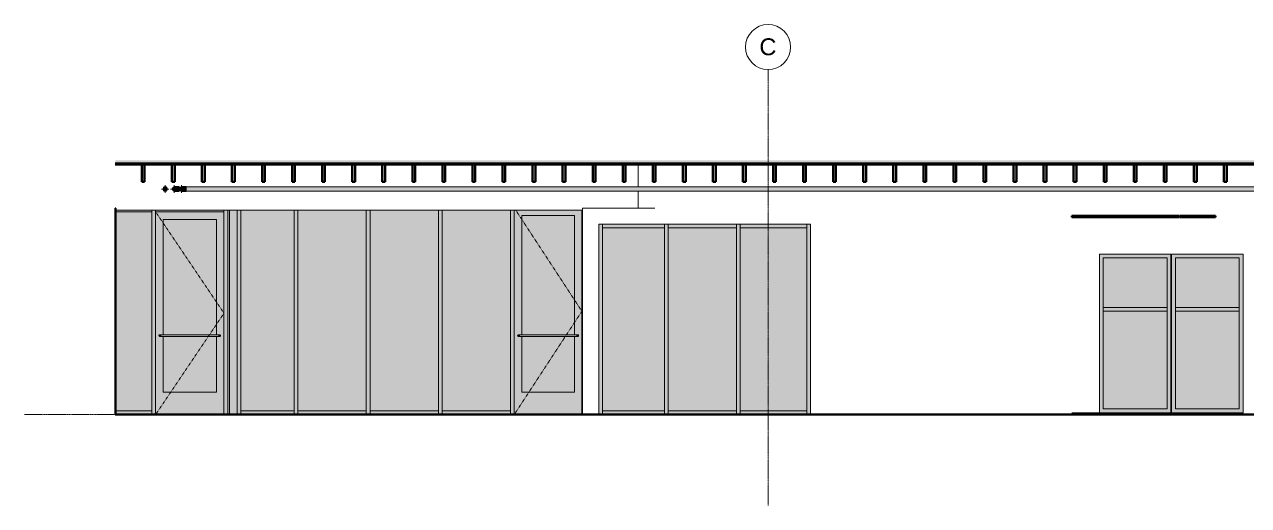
# Model space of a CAD drawing. Header units: inches. Extents: x -3510 to 1893, y -48 to 208.
# Drawn here: x 601 to 1252, y -48 to 208 of the extents above; entities that cross this region are included whole.
import ezdxf

# ---------------------------------------------------------------- set-up
doc = ezdxf.new("R2010")
doc.units = ezdxf.units.IN
doc.header["$MEASUREMENT"] = 0
for name, pattern in [('Aligning Line 1_8_', [0.25, 0.125, -0.125]), ('Dash 1_16_', [0.125, 0.0625, -0.0625]), ('Grid Line 1_2_', [0.875, 0.5, -0.125, 0.125, -0.125])]:
    doc.linetypes.add(name, pattern=pattern)
for name, color, linetype, lineweight in [('0-2', 254, 'Continuous', 5), ('0-3', 165, 'Continuous', 5), ('0-4', 10, 'Continuous', 5), ('0-5', 7, 'Continuous', 18), ('A-CLNG', 13, 'Continuous', 18), ('A-CLNG-2', 13, 'Continuous', 60), ('A-DOOR', 31, 'Continuous', 18), ('A-DOOR-2', 31, 'Continuous', 9), ('A-DOOR-3', 31, 'Dash 1_16_', 9), ('A-DOOR-FRAM', 31, 'Continuous', 9), ('A-DOOR-FRAM-2', 31, 'Continuous', 18), ('A-DOOR-GLAZ-1', 31, 'Continuous', 18), ('A-FLOR', 192, 'Continuous', 18), ('A-FLOR-3', 8, 'Continuous', 5), ('A-FLOR-4', 7, 'Continuous', 18), ('A-FLOR-5', 90, 'Continuous', 60), ('A-FLOR-7', 192, 'Continuous', 60), ('A-FLOR-8', 21, 'Continuous', 18), ('A-FLOR-LEVL', 51, 'Continuous', 9), ('A-FLOR-LEVL-1', 51, 'Grid Line 1_2_', 9), ('A-FLOR-LEVL-2', 9, 'Continuous', 9), ('A-FLOR-LEVL-3', 147, 'Continuous', 9), ('A-FLOR-MCUT-1', 7, 'Continuous', 18), ('A-FLOR-PATT-2', 253, 'Continuous', 9), ('A-GLAZ-1', 50, 'Continuous', 18), ('A-GLAZ-2', 247, 'Continuous', 18), ('A-GLAZ-3', 7, 'Continuous', 18), ('A-GLAZ-CURT', 52, 'Continuous', 9), ('A-GLAZ-CURT-1', 130, 'Continuous', 9), ('A-GLAZ-CWMG', 51, 'Continuous', 9), ('A-GLAZ-CWMG-1', 27, 'Continuous', 9), ('A-GLAZ-CWMG-2', 250, 'Continuous', 9), ('A-WALL-3', 7, 'Continuous', 18), ('A-WALL-5', 113, 'Continuous', 60), ('G-ANNO-SYMB', 111, 'Aligning Line 1_8_', 9), ('G-ANNO-SYMB-1', 147, 'Aligning Line 1_8_', 9), ('I-WALL', 2, 'Continuous', 18), ('I-WALL-1', 2, 'Continuous', 5), ('P-PIPE', 3, 'Continuous', 9), ('P-PIPE-1', 3, 'Continuous', 5), ('P-PIPE-CNTR', 3, 'Continuous', 9), ('S-BEAM', 12, 'Continuous', 9), ('S-BEAM-1', 12, 'Continuous', 60), ('S-GRID-1', 1, 'Grid Line 1_2_', 9), ('S-GRID-IDEN', 1, 'Continuous', 9), ('S-GRID-IDEN-1', 147, 'Continuous', 9)]:
    doc.layers.add(name, color=color, linetype=linetype, lineweight=lineweight)
doc.styles.add('Arial', font='arial.ttf', dxfattribs={"height": 9})
doc.styles.add('Century Gothic', font='ufonts.com_century-gothic.ttf', dxfattribs={"height": 4.5})

# ---------------------------------------------------------------- blocks, each defined once
blk = doc.blocks.new('Level - Level Head - Circle-V21-Elevation 8 - c')
at = {"layer": 'A-FLOR-LEVL'}
h = blk.add_hatch(color=256, dxfattribs=at)
edge = h.paths.add_edge_path(flags=0)
edge.add_line((-10297.21, 0), (-10303.21, 0))
edge.add_arc((-10297.21, 0), 6, 90, 180, ccw=False)
edge.add_line((-10297.21, 6), (-10297.21, 0))
h = blk.add_hatch(color=256, dxfattribs=at)
edge = h.paths.add_edge_path(flags=0)
edge.add_line((-10297.21, -6), (-10297.21, 0))
edge.add_line((-10297.21, 0), (-10291.21, 0))
edge.add_arc((-10297.21, 0), 6, 270, 360, ccw=False)
at = {"layer": 'A-FLOR-LEVL-2'}
blk.add_circle((-10297.21, 0), 6, dxfattribs=at)
blk = doc.blocks.new('CTR - 2nd Phase_rvt-4-Elevation 8 - c')
at = {"layer": 'A-FLOR-LEVL-1'}
blk.add_line((-11582.99, 0), (-10303.21, 0), dxfattribs=at)
at = {"layer": '0-2'}
blk.add_blockref('Level - Level Head - Circle-V21-Elevation 8 - c', (0, 0), dxfattribs=at)
at = {"layer": 'A-FLOR-LEVL', "insert": (-10362.52, 5.28), "char_height": 4.5, "width": 64.9935, "attachment_point": 1, "style": 'Century Gothic'}
blk.add_mtext('0\' - 0" - 1ST FLOOR', dxfattribs=at)
blk = doc.blocks.new('Level - Level Head - Circle-V22-Elevation 8 - c')
at = {"layer": 'A-FLOR-LEVL'}
h = blk.add_hatch(color=256, dxfattribs=at)
edge = h.paths.add_edge_path(flags=0)
edge.add_line((-10297.21, 0), (-10303.21, 0))
edge.add_arc((-10297.21, 0), 6, 90, 180, ccw=False)
edge.add_line((-10297.21, 6), (-10297.21, 0))
h = blk.add_hatch(color=256, dxfattribs=at)
edge = h.paths.add_edge_path(flags=0)
edge.add_line((-10297.21, -6), (-10297.21, 0))
edge.add_line((-10297.21, 0), (-10291.21, 0))
edge.add_arc((-10297.21, 0), 6, 270, 360, ccw=False)
at = {"layer": 'A-FLOR-LEVL-3'}
blk.add_circle((-10297.21, 0), 6, dxfattribs=at)
blk = doc.blocks.new('CTR - 1st Phase - Unit Layouts_rvt-4-Elevation 8 - c')
at = {"layer": 'A-FLOR-LEVL-1'}
blk.add_line((-11582.99, 0), (-10303.21, 0), dxfattribs=at)
at = {"layer": '0-3'}
blk.add_blockref('Level - Level Head - Circle-V22-Elevation 8 - c', (0, 0), dxfattribs=at)
at = {"layer": 'A-FLOR-LEVL', "insert": (-10362.52, 5.28), "char_height": 4.5, "width": 64.9935, "attachment_point": 1, "style": 'Century Gothic'}
blk.add_mtext('0\' - 0" - 1ST FLOOR', dxfattribs=at)
blk = doc.blocks.new('CTR  - Topography_rvt-4-Elevation 8 - c')
at = {"layer": 'A-FLOR-LEVL-1'}
blk.add_line((-11582.99, 0), (-10303.21, 0), dxfattribs=at)
at = {"layer": 'G-ANNO-SYMB-1'}
blk.add_line((-10351.56, 0), (-11534.63, 0), dxfattribs=at)
at = {"layer": '0-3'}
blk.add_blockref('Level - Level Head - Circle-V22-Elevation 8 - c', (0, 0), dxfattribs=at)
at = {"layer": 'A-FLOR-LEVL', "insert": (-10362.52, 5.28), "char_height": 4.5, "width": 64.9935, "attachment_point": 1, "style": 'Century Gothic'}
blk.add_mtext('0\' - 0" - 1ST FLOOR', dxfattribs=at)
blk = doc.blocks.new('System Panel - Glazed-2110450-Elevation 8 - c')
at = {"layer": 'A-GLAZ-CURT-1'}
blk.add_hatch(color=256, dxfattribs=at).paths.add_polyline_path([(-11242.39, 2), (-11242.39, 99.38), (-11275.29, 99.38), (-11275.29, 2)], flags=0)
blk = doc.blocks.new('Rectangular Mullion - 2_ x 4_ rectangular-1900516-Elevation 8 - c')
at = {"layer": 'A-GLAZ-CWMG-1'}
blk.add_hatch(color=256, dxfattribs=at).paths.add_polyline_path([(-11166.59, 99.38), (-11166.59, 101.38), (-11201.99, 101.38), (-11201.99, 99.38)], flags=0)
at = {"layer": 'A-GLAZ-CWMG-2'}
for p, q in [((-11201.99, 99.38), (-11201.99, 101.38)), ((-11201.99, 99.38), (-11166.59, 99.38)), ((-11166.59, 101.38), (-11166.59, 99.38))]:
    blk.add_line(p, q, dxfattribs=at)
blk = doc.blocks.new('Rectangular Mullion - 2_ x 4_ rectangular-1900529-Elevation 8 - c')
at = {"layer": 'A-GLAZ-CWMG-1'}
blk.add_hatch(color=256, dxfattribs=at).paths.add_polyline_path([(-11242.39, 0), (-11242.39, 2), (-11275.29, 2), (-11275.29, 0)], flags=0)
at = {"layer": 'A-GLAZ-CWMG-2'}
for p, q in [((-11275.29, 0), (-11275.29, 2)), ((-11242.39, 2), (-11275.29, 2)), ((-11242.39, 2), (-11242.39, 0))]:
    blk.add_line(p, q, dxfattribs=at)
blk = doc.blocks.new('Rectangular Mullion - 2_ x 4_ rectangular-2110444-Elevation 8 - c')
at = {"layer": 'A-GLAZ-CWMG-1'}
blk.add_hatch(color=256, dxfattribs=at).paths.add_polyline_path([(-11164.92, 0), (-11164.59, 0), (-11164.59, 101.38), (-11166.59, 101.38), (-11166.59, 0)], flags=0)
at = {"layer": 'A-GLAZ-CWMG-2'}
blk.add_line((-11166.59, 101.38), (-11166.59, 0), dxfattribs=at)
blk = doc.blocks.new('Rectangular Mullion - 2_ x 4_ rectangular-2110445-Elevation 8 - c')
at = {"layer": 'A-GLAZ-CWMG-1'}
blk.add_hatch(color=256, dxfattribs=at).paths.add_polyline_path([(-11275.83, 0), (-11275.29, 0), (-11275.29, 101.38), (-11277.29, 101.38), (-11277.29, 0)], flags=0)
at = {"layer": 'A-GLAZ-CWMG-2'}
blk.add_line((-11275.29, 0), (-11275.29, 101.38), dxfattribs=at)
blk = doc.blocks.new('System Panel - Glazed-2110451-Elevation 8 - c')
at = {"layer": 'A-GLAZ-CURT-1'}
blk.add_hatch(color=256, dxfattribs=at).paths.add_polyline_path([(-11240.39, 2), (-11203.99, 2), (-11203.99, 99.38), (-11240.39, 99.38), (-11240.39, 67.58)], flags=0)
blk = doc.blocks.new('Rectangular Mullion - 2_ x 4_ rectangular-2110449-Elevation 8 - c')
at = {"layer": 'A-GLAZ-CWMG-1'}
blk.add_hatch(color=256, dxfattribs=at).paths.add_polyline_path([(-11201.99, 0), (-11201.99, 101.38), (-11203.99, 101.38), (-11203.99, 0)], flags=0)
at = {"layer": 'A-GLAZ-CWMG-2'}
for p, q in [((-11203.99, 101.38), (-11203.99, 0)), ((-11201.99, 0), (-11201.99, 101.38))]:
    blk.add_line(p, q, dxfattribs=at)
blk = doc.blocks.new('System Panel - Glazed-2110452-Elevation 8 - c')
at = {"layer": 'A-GLAZ-CURT-1'}
blk.add_hatch(color=256, dxfattribs=at).paths.add_polyline_path([(-11166.59, 2), (-11166.59, 99.38), (-11201.99, 99.38), (-11201.99, 2)], flags=0)
blk = doc.blocks.new('Rectangular Mullion - 2_ x 4_ rectangular-1900519-Elevation 8 - c')
at = {"layer": 'A-GLAZ-CWMG-1'}
blk.add_hatch(color=256, dxfattribs=at).paths.add_polyline_path([(-11203.99, 99.38), (-11203.99, 101.38), (-11240.39, 101.38), (-11240.39, 99.38), (-11238.86, 99.38)], flags=0)
at = {"layer": 'A-GLAZ-CWMG-2'}
for p, q in [((-11240.39, 99.38), (-11240.39, 101.38)), ((-11240.39, 99.38), (-11203.99, 99.38)), ((-11203.99, 101.38), (-11203.99, 99.38))]:
    blk.add_line(p, q, dxfattribs=at)
blk = doc.blocks.new('Rectangular Mullion - 2_ x 4_ rectangular-1900530-Elevation 8 - c')
at = {"layer": 'A-GLAZ-CWMG-1'}
blk.add_hatch(color=256, dxfattribs=at).paths.add_polyline_path([(-11242.39, 99.38), (-11242.39, 101.38), (-11275.29, 101.38), (-11275.29, 99.38)], flags=0)
at = {"layer": 'A-GLAZ-CWMG-2'}
for p, q in [((-11275.29, 99.38), (-11275.29, 101.38)), ((-11275.29, 99.38), (-11242.39, 99.38)), ((-11242.39, 101.38), (-11242.39, 99.38))]:
    blk.add_line(p, q, dxfattribs=at)
blk = doc.blocks.new('Rectangular Mullion - 2_ x 4_ rectangular-1900521-Elevation 8 - c')
at = {"layer": 'A-GLAZ-CWMG-1'}
blk.add_hatch(color=256, dxfattribs=at).paths.add_polyline_path([(-11201.99, 0), (-11166.59, 0), (-11166.59, 2), (-11201.99, 2)], flags=0)
at = {"layer": 'A-GLAZ-CWMG-2'}
for p, q in [((-11201.99, 0), (-11201.99, 2)), ((-11166.59, 2), (-11201.99, 2)), ((-11166.59, 2), (-11166.59, 0))]:
    blk.add_line(p, q, dxfattribs=at)
blk = doc.blocks.new('Rectangular Mullion - 2_ x 4_ rectangular-1900522-Elevation 8 - c')
at = {"layer": 'A-GLAZ-CWMG-1'}
blk.add_hatch(color=256, dxfattribs=at).paths.add_polyline_path([(-11238.86, 0), (-11203.99, 0), (-11203.99, 2), (-11240.39, 2), (-11240.39, 0)], flags=0)
at = {"layer": 'A-GLAZ-CWMG-2'}
for p, q in [((-11240.39, 0), (-11240.39, 2)), ((-11203.99, 2), (-11240.39, 2)), ((-11203.99, 2), (-11203.99, 0))]:
    blk.add_line(p, q, dxfattribs=at)
blk = doc.blocks.new('_THE_ WINDOW _ DOOR - Window - 1st Floor-2113398-Elevation 8 - c')
at = {"layer": 'A-GLAZ-1'}
h = blk.add_hatch(color=256, dxfattribs=at)
h.paths.add_polyline_path([(-10936.38, 3), (-10936.38, 55), (-10970.4, 55), (-10970.4, 3), (-10943.1, 3)], flags=0)
h.paths.add_polyline_path([(-10943.1, 57), (-10936.38, 57), (-10936.38, 83.37), (-10970.4, 83.37), (-10970.4, 57), (-10944.03, 57)], flags=0)
at = {"layer": 'A-GLAZ-2'}
h = blk.add_hatch(color=256, dxfattribs=at)
h.paths.add_polyline_path([(-10943.1, 1), (-10934.38, 1), (-10934.38, 85.37), (-10972.4, 85.37), (-10972.4, 1), (-10970.35, 1)], flags=0)
h.paths.add_polyline_path([(-10943.1, 3), (-10970.4, 3), (-10970.4, 83.37), (-10936.38, 83.37), (-10936.38, 3)], flags=0)
blk.add_hatch(color=256, dxfattribs=at).paths.add_polyline_path([(-10943.1, 55), (-10936.38, 55), (-10936.38, 57), (-10970.4, 57), (-10970.4, 55)], flags=0)
at = {"layer": 'A-GLAZ-3'}
for p, q in [((-10970.4, 3), (-10970.4, 83.37)), ((-10970.4, 83.37), (-10936.38, 83.37)), ((-10936.38, 83.37), (-10936.38, 3)), ((-10936.38, 57), (-10970.4, 57)), ((-10970.4, 57), (-10970.4, 55)), ((-10970.4, 55), (-10936.38, 55)), ((-10936.38, 55), (-10936.38, 57)), ((-10936.38, 3), (-10970.4, 3))]:
    blk.add_line(p, q, dxfattribs=at)
blk = doc.blocks.new('Grid - Grid Head - Circle-50561-Elevation 8 - c')
at = {"layer": 'S-GRID-IDEN-1'}
for start, end in [(0, 180), (180, 360)]:
    blk.add_arc((-11187.19, 195.55), 12, start, end, dxfattribs=at)
blk = doc.blocks.new('CTR - 1st Phase - Shell_rvt-4-Elevation 8 - c')
at = {"layer": 'A-FLOR-3'}
blk.add_hatch(color=256, dxfattribs=at).paths.add_polyline_path([(-10351.59, 133.75), (-10351.56, 133.75), (-10351.56, 134), (-11534.63, 134), (-11534.63, 133.75), (-10380.89, 133.75)], flags=0)
at = {"layer": 'A-FLOR-8'}
blk.add_hatch(color=256, dxfattribs=at).paths.add_polyline_path([(-10943.1, 133), (-10351.56, 133), (-10351.56, 133.75), (-11534.63, 133.75), (-11534.63, 133), (-10980.07, 133)], flags=0)
at = {"layer": 'A-FLOR-PATT-2'}
h = blk.add_hatch(dxfattribs=at)
h.set_pattern_fill('FP_11', color=256, style=0, pattern_type=2)
h.set_pattern_definition([(0, (0, 0), (15.36, 3.84), [0.634, -10.886, 0.634, -10.886, -61.44]), (0, (0, 0), (15.36, 3.84), [-23.04, 0.634, -22.406, 0.634, -10.886, -26.88]), (0, (0, 0), (15.36, 3.84), [-57.6, 0.634, -7.046, 0.634, -18.566]), (120, (5.76, 1.92), (-11.0055376, 11.3821502), [0.634, -10.886, 0.634, -10.886, -61.44]), (120, (5.76, 1.92), (-11.0055376, 11.3821502), [-23.04, 0.634, -22.406, 0.634, -10.886, -26.88]), (120, (5.76, 1.92), (-11.0055376, 11.3821502), [-57.6, 0.634, -7.046, 0.634, -18.566]), (240, (7.68, 9.6), (-4.3544624, -15.2221502), [0.634, -10.886, 0.634, -10.886, -61.44]), (240, (7.68, 9.6), (-4.3544624, -15.2221502), [-23.04, 0.634, -22.406, 0.634, -10.886, -26.88]), (240, (7.68, 9.6), (-4.3544624, -15.2221502), [-57.6, 0.634, -7.046, 0.634, -18.566])])
h.paths.add_polyline_path([(-10382.79, 134), (-10351.56, 134), (-10351.56, 135.19), (-11534.63, 135.19), (-11534.63, 134), (-10388.53, 134)], flags=0)
at = {"layer": 'A-FLOR-4'}
blk.add_line((-11285.91, 108.75), (-11534.61, 108.75), dxfattribs=at)
at = {"layer": 'A-FLOR-5'}
for p, q in [((-11534.63, 133), (-10351.56, 133)), ((-10351.56, 0), (-11534.63, 0))]:
    blk.add_line(p, q, dxfattribs=at)
at = {"layer": 'A-FLOR-LEVL-1'}
blk.add_line((-11582.99, 0), (-10303.21, 0), dxfattribs=at)
at = {"layer": 'A-FLOR-MCUT-1'}
for p, q in [((-10351.56, 134), (-11534.63, 134)), ((-10351.56, 133.75), (-11534.63, 133.75))]:
    blk.add_line(p, q, dxfattribs=at)
at = {"layer": 'A-WALL-3'}
for p, q in [((-11256.26, 121.19), (-11256.26, 133)), ((-11256.26, 109.75), (-11256.26, 118.81)), ((-11247.39, 109.75), (-11285.91, 109.75)), ((-11285.91, 109.75), (-11285.91, 0)), ((-11247.39, 109.75), (-11256.26, 109.75)), ((-11277.29, 0), (-11277.29, 101.38)), ((-11277.29, 101.38), (-11164.59, 101.38)), ((-11164.59, 101.38), (-11164.59, 0)), ((-11010.8, 1), (-11010.8, 85.37)), ((-11010.8, 85.37), (-10972.78, 85.37)), ((-10972.78, 85.37), (-10972.78, 1)), ((-10972.4, 1), (-10972.4, 85.37)), ((-10972.4, 85.37), (-10934.38, 85.37)), ((-10934.38, 85.37), (-10934.38, 1)), ((-10972.78, 1), (-11010.8, 1)), ((-10934.38, 1), (-10972.4, 1))]:
    blk.add_line(p, q, dxfattribs=at)
at = {"layer": 'G-ANNO-SYMB-1'}
blk.add_line((-10351.56, 0), (-11534.63, 0), dxfattribs=at)
at = {"layer": 'S-GRID-1'}
blk.add_line((-11187.19, -48.37), (-11187.19, 183.55), dxfattribs=at)
at = {"layer": '0-3'}
blk.add_blockref('Grid - Grid Head - Circle-50561-Elevation 8 - c', (0, 0), dxfattribs=at)
at = {"layer": '0-5'}
for name, p in [('Rectangular Mullion - 2_ x 4_ rectangular-2110445-Elevation 8 - c', (0, 0)), ('Rectangular Mullion - 2_ x 4_ rectangular-1900530-Elevation 8 - c', (0, 0)), ('System Panel - Glazed-2110450-Elevation 8 - c', (0, 0)), ('Rectangular Mullion - 2_ x 4_ rectangular-2110449-Elevation 8 - c', (-38.4, 0)), ('Rectangular Mullion - 2_ x 4_ rectangular-1900519-Elevation 8 - c', (0, 0)), ('System Panel - Glazed-2110451-Elevation 8 - c', (0, 0)), ('Rectangular Mullion - 2_ x 4_ rectangular-2110449-Elevation 8 - c', (0, 0)), ('Rectangular Mullion - 2_ x 4_ rectangular-1900516-Elevation 8 - c', (0, 0)), ('System Panel - Glazed-2110452-Elevation 8 - c', (0, 0)), ('Rectangular Mullion - 2_ x 4_ rectangular-2110444-Elevation 8 - c', (0, 0)), ('_THE_ WINDOW _ DOOR - Window - 1st Floor-2113398-Elevation 8 - c', (-38.4, 0)), ('_THE_ WINDOW _ DOOR - Window - 1st Floor-2113398-Elevation 8 - c', (0, 0)), ('Rectangular Mullion - 2_ x 4_ rectangular-1900529-Elevation 8 - c', (0, 0)), ('Rectangular Mullion - 2_ x 4_ rectangular-1900522-Elevation 8 - c', (0, 0)), ('Rectangular Mullion - 2_ x 4_ rectangular-1900521-Elevation 8 - c', (0, 0))]:
    blk.add_blockref(name, p, dxfattribs=at)
at = {"layer": 'S-GRID-IDEN', "insert": (-11191.82, 200.19), "char_height": 9, "width": 11.0595, "attachment_point": 1, "style": 'Arial'}
blk.add_mtext('C', dxfattribs=at)
blk = doc.blocks.new('CTR - 1st Phase -Stairs _ Elevators_rvt-4-Elevation 8 - c')
at = {"layer": 'A-FLOR-LEVL-1'}
blk.add_line((-11582.99, 0), (-10303.21, 0), dxfattribs=at)
at = {"layer": '0-3'}
blk.add_blockref('Level - Level Head - Circle-V22-Elevation 8 - c', (0, 0), dxfattribs=at)
at = {"layer": 'A-FLOR-LEVL', "insert": (-10362.52, 5.28), "char_height": 4.5, "width": 64.9935, "attachment_point": 1, "style": 'Century Gothic'}
blk.add_mtext('0\' - 0" - 1ST FLOOR', dxfattribs=at)
blk = doc.blocks.new('System Panel - Glazed-2000372-Elevation 8 - c')
at = {"layer": 'A-GLAZ-CURT'}
blk.add_hatch(color=256, dxfattribs=at).paths.add_polyline_path([(-11460.69, 2), (-11439.43, 2), (-11439.43, 108.75), (-11467.79, 108.75), (-11467.79, 2)], flags=0)
blk = doc.blocks.new('Rectangular Mullion - 2_ x 4_ rectangular-1978939-Elevation 8 - c')
at = {"layer": 'A-GLAZ-CWMG'}
blk.add_hatch(color=256, dxfattribs=at).paths.add_polyline_path([(-11467.79, 0), (-11439.43, 0), (-11439.43, 2), (-11467.79, 2)], flags=0)
for p, q in [((-11467.79, 0), (-11467.79, 2)), ((-11439.43, 2), (-11467.79, 2)), ((-11439.43, 2), (-11439.43, 0))]:
    blk.add_line(p, q, dxfattribs=at)
blk = doc.blocks.new('Rectangular Mullion - 2_ x 4_ rectangular-2000374-Elevation 8 - c')
at = {"layer": 'A-GLAZ-CWMG'}
blk.add_hatch(color=256, dxfattribs=at).paths.add_polyline_path([(-11468.79, 0), (-11467.79, 0), (-11467.79, 108.75), (-11469.79, 108.75), (-11469.79, 0)], flags=0)
for p, q in [((-11469.79, 108.75), (-11469.79, 0)), ((-11467.79, 0), (-11467.79, 108.75))]:
    blk.add_line(p, q, dxfattribs=at)
blk = doc.blocks.new('System Panel - Glazed-2000375-Elevation 8 - c')
at = {"layer": 'A-GLAZ-CURT'}
blk.add_hatch(color=256, dxfattribs=at).paths.add_polyline_path([(-11399.05, 2), (-11362.68, 2), (-11362.68, 108.75), (-11399.05, 108.75)], flags=0)
blk = doc.blocks.new('Storefront_Entry_Door-_Single_7051 - Store Front Single Door-2000376-Elevation 8 - c')
at = {"layer": 'A-DOOR'}
for points in [[(-11320.8, 42), (-11319.3, 42), (-11319.3, 42.5), (-11319.37, 42.48), (-11320.49, 42.46), (-11320.55, 42.43), (-11320.7, 42.29), (-11320.76, 42.19), (-11320.79, 42.13)], [(-11320.3, 41.5), (-11320.12, 41.5), (-11319.37, 41.52), (-11319.3, 41.52), (-11319.3, 42), (-11320.8, 42), (-11320.76, 41.81), (-11320.7, 41.71), (-11320.63, 41.62), (-11320.5, 41.54), (-11320.35, 41.51), (-11320.32, 41.5)], [(-11312.81, 42), (-11289.3, 42), (-11289.3, 42.5), (-11319.3, 42.48), (-11319.3, 42), (-11317.43, 42)], [(-11290.3, 41.5), (-11289.3, 41.52), (-11289.3, 42), (-11319.3, 42), (-11319.3, 41.5), (-11294.32, 41.5)], [(-11288.06, 42), (-11287.8, 42), (-11287.85, 42.19), (-11287.92, 42.31), (-11287.99, 42.37), (-11288.09, 42.44), (-11288.13, 42.46), (-11288.3, 42.49), (-11288.86, 42.5), (-11289.3, 42.48), (-11289.3, 42), (-11288.09, 42)], [(-11289.3, 41.5), (-11288.2, 41.52), (-11288.02, 41.6), (-11287.92, 41.69), (-11287.84, 41.83), (-11287.82, 41.89), (-11287.82, 42), (-11289.3, 42), (-11289.3, 41.51)]]:
    blk.add_hatch(color=256, dxfattribs=at).paths.add_polyline_path(points, flags=0)
at = {"layer": 'A-DOOR-FRAM-2'}
h = blk.add_hatch(color=256, dxfattribs=at)
h.paths.add_polyline_path([(-11322.3, 0), (-11286.3, 0), (-11286.3, 108.75), (-11322.3, 108.75), (-11322.3, 16.88)], flags=0)
h.paths.add_polyline_path([(-11318.3, 12), (-11318.3, 41.5), (-11319.65, 41.52), (-11319.95, 41.51), (-11320.15, 41.51), (-11320.24, 41.51), (-11320.36, 41.51), (-11320.51, 41.55), (-11320.57, 41.58), (-11320.7, 41.71), (-11320.77, 41.82), (-11320.79, 41.87), (-11320.8, 42), (-11320.76, 42.19), (-11320.7, 42.29), (-11320.63, 42.38), (-11320.49, 42.46), (-11320.35, 42.49), (-11320.24, 42.49), (-11320.12, 42.5), (-11319.37, 42.48), (-11319.22, 42.5), (-11318.3, 42.5), (-11318.3, 106), (-11290.3, 106), (-11290.3, 42.5), (-11288.2, 42.48), (-11288.08, 42.44), (-11287.89, 42.27), (-11287.84, 42.18), (-11287.82, 42.09), (-11287.8, 42), (-11287.85, 41.8), (-11287.92, 41.69), (-11288.02, 41.6), (-11288.09, 41.56), (-11288.31, 41.51), (-11289.07, 41.5), (-11290.3, 41.5), (-11290.3, 12), (-11312.81, 12)], flags=0)
at = {"layer": 'A-DOOR-GLAZ-1'}
h = blk.add_hatch(color=256, dxfattribs=at)
h.paths.add_polyline_path([(-11318.3, 12), (-11290.3, 12), (-11290.3, 41.5), (-11318.3, 41.5), (-11318.3, 16.88)], flags=0)
h.paths.add_polyline_path([(-11290.3, 42.5), (-11290.3, 106), (-11318.3, 106), (-11318.3, 42.5), (-11294.32, 42.5)], flags=0)
at = {"layer": 'A-DOOR-2'}
for p, q in [((-11289.3, 42.5), (-11319.3, 42.5)), ((-11319.3, 41.5), (-11289.3, 41.5))]:
    blk.add_line(p, q, dxfattribs=at)
at = {"layer": 'A-DOOR-2', "flags": 128}
for points in [[(-11319.3, 42.5), (-11319.84, 42.5), (-11320.21, 42.5), (-11320.3, 42.5)], [(-11320.3, 41.5), (-11320.15, 41.5), (-11319.72, 41.5), (-11319.3, 41.5)], [(-11288.3, 42.5), (-11288.46, 42.5), (-11288.89, 42.5), (-11289.3, 42.5)], [(-11289.3, 41.5), (-11288.76, 41.5), (-11288.4, 41.5), (-11288.3, 41.5)]]:
    blk.add_lwpolyline(points, dxfattribs=at)
at = {"layer": 'A-DOOR-2'}
for start, end in [(260.15266, 300), (45, 93.83156)]:
    blk.add_arc((-11288.3, 42), 0.5, start, end, dxfattribs=at)
at = {"layer": 'A-DOOR-3'}
for p, q in [((-11286.3, 55), (-11321.49, 108.75)), ((-11322.3, 0), (-11286.3, 55))]:
    blk.add_line(p, q, dxfattribs=at)
at = {"layer": 'A-DOOR-FRAM'}
for p, q in [((-11318.3, 42.5), (-11318.3, 106)), ((-11318.3, 106), (-11290.3, 106)), ((-11290.3, 106), (-11290.3, 42.5)), ((-11318.3, 12), (-11318.3, 41.5)), ((-11290.3, 41.5), (-11290.3, 12)), ((-11290.3, 12), (-11318.3, 12))]:
    blk.add_line(p, q, dxfattribs=at)
blk = doc.blocks.new('Rectangular Mullion - 2_ x 4_ rectangular-1890794-Elevation 8 - c')
at = {"layer": 'A-GLAZ-CWMG'}
blk.add_hatch(color=256, dxfattribs=at).paths.add_polyline_path([(-11399.05, 0), (-11362.68, 0), (-11362.68, 2), (-11399.05, 2)], flags=0)
for p, q in [((-11399.05, 0), (-11399.05, 2)), ((-11362.68, 2), (-11399.05, 2)), ((-11362.68, 2), (-11362.68, 0))]:
    blk.add_line(p, q, dxfattribs=at)
blk = doc.blocks.new('Rectangular Mullion - 2_ x 4_ rectangular-2000371-Elevation 8 - c')
at = {"layer": 'A-GLAZ-CWMG'}
blk.add_hatch(color=256, dxfattribs=at).paths.add_polyline_path([(-11399.05, 0), (-11399.05, 108.75), (-11401.05, 108.75), (-11401.05, 0)], flags=0)
for p, q in [((-11401.05, 108.75), (-11401.05, 0)), ((-11399.05, 0), (-11399.05, 108.75))]:
    blk.add_line(p, q, dxfattribs=at)
blk = doc.blocks.new('Rectangular Mullion - 2_ x 4_ rectangular-V12-Elevation 8 - c')
at = {"layer": 'A-GLAZ-CWMG'}
blk.add_hatch(color=256, dxfattribs=at).paths.add_polyline_path([(-11285.91, 0), (-11285.91, 108.75), (-11286.3, 108.75), (-11286.3, 0)], flags=0)
blk.add_line((-11286.3, 108.75), (-11286.3, 0), dxfattribs=at)
blk = doc.blocks.new('Rectangular Mullion - 2_ x 4_ rectangular-2030672-Elevation 8 - c')
at = {"layer": 'A-GLAZ-CWMG'}
blk.add_hatch(color=256, dxfattribs=at).paths.add_polyline_path([(-11469.79, 0), (-11469.79, 108.75), (-11473.79, 108.75), (-11473.79, 0)], flags=0)
for p, q in [((-11473.79, 0), (-11473.79, 108.75)), ((-11469.79, 108.75), (-11469.79, 0))]:
    blk.add_line(p, q, dxfattribs=at)
blk = doc.blocks.new('Storefront_Entry_Door-_Single_7051 - Store Front Single Door-2030651-Elevation 8 - c')
at = {"layer": 'A-DOOR'}
for points in [[(-11510.19, 41.5), (-11510.19, 42), (-11511.69, 42), (-11511.65, 41.81), (-11511.59, 41.71), (-11511.51, 41.62), (-11511.38, 41.54), (-11511.23, 41.51), (-11511.12, 41.51), (-11511, 41.5), (-11510.26, 41.52)], [(-11511.39, 42), (-11510.19, 42), (-11510.19, 42.5), (-11510.81, 42.5), (-11511.29, 42.48), (-11511.43, 42.42), (-11511.6, 42.28), (-11511.65, 42.19), (-11511.67, 42.13), (-11511.67, 42), (-11511.42, 42)], [(-11510.19, 42), (-11479.79, 42), (-11479.79, 42.5), (-11510.19, 42.48), (-11510.19, 42.13)], [(-11497.66, 41.5), (-11479.79, 41.52), (-11479.79, 42), (-11510.19, 42), (-11510.19, 41.5), (-11506.9, 41.5)], [(-11478.76, 42), (-11478.29, 42), (-11478.34, 42.21), (-11478.39, 42.29), (-11478.49, 42.4), (-11478.56, 42.44), (-11478.72, 42.49), (-11478.86, 42.49), (-11478.96, 42.49), (-11479.5, 42.49), (-11479.79, 42.48), (-11479.79, 42), (-11478.89, 42)], [(-11479.79, 41.5), (-11479.56, 41.51), (-11478.66, 41.52), (-11478.49, 41.6), (-11478.39, 41.71), (-11478.33, 41.81), (-11478.31, 41.87), (-11478.31, 42), (-11479.79, 42), (-11479.79, 41.52)]]:
    blk.add_hatch(color=256, dxfattribs=at).paths.add_polyline_path(points, flags=0)
at = {"layer": 'A-DOOR-FRAM-2'}
h = blk.add_hatch(color=256, dxfattribs=at)
h.paths.add_polyline_path([(-11497.66, 0), (-11476.79, 0), (-11476.79, 107.87), (-11513.19, 107.87), (-11513.19, 0), (-11509.19, 0)], flags=0)
h.paths.add_polyline_path([(-11509.19, 12), (-11509.19, 41.5), (-11510.53, 41.52), (-11510.84, 41.51), (-11511.04, 41.51), (-11511.12, 41.51), (-11511.25, 41.51), (-11511.39, 41.55), (-11511.46, 41.58), (-11511.55, 41.66), (-11511.65, 41.81), (-11511.67, 41.87), (-11511.69, 42), (-11511.65, 42.19), (-11511.57, 42.31), (-11511.52, 42.36), (-11511.4, 42.44), (-11511.36, 42.46), (-11511.19, 42.49), (-11510.64, 42.5), (-11510.19, 42.5), (-11509.19, 42.5), (-11509.19, 103.88), (-11480.79, 103.88), (-11480.79, 42.5), (-11478.66, 42.48), (-11478.51, 42.41), (-11478.39, 42.29), (-11478.33, 42.19), (-11478.31, 42.13), (-11478.29, 42), (-11478.33, 41.81), (-11478.39, 41.71), (-11478.44, 41.65), (-11478.56, 41.56), (-11478.72, 41.51), (-11478.87, 41.51), (-11478.96, 41.51), (-11479.5, 41.51), (-11479.79, 41.5), (-11480.79, 41.5), (-11480.79, 12), (-11497.66, 12)], flags=0)
at = {"layer": 'A-DOOR-GLAZ-1'}
h = blk.add_hatch(color=256, dxfattribs=at)
h.paths.add_polyline_path([(-11497.66, 12), (-11480.79, 12), (-11480.79, 41.5), (-11509.19, 41.5), (-11509.19, 12)], flags=0)
h.paths.add_polyline_path([(-11497.66, 42.5), (-11480.79, 42.5), (-11480.79, 103.88), (-11509.19, 103.88), (-11509.19, 42.5), (-11506.9, 42.5)], flags=0)
at = {"layer": 'A-DOOR-2'}
for p, q in [((-11479.79, 42.5), (-11510.19, 42.5)), ((-11510.19, 41.5), (-11479.79, 41.5))]:
    blk.add_line(p, q, dxfattribs=at)
at = {"layer": 'A-DOOR-2', "flags": 128}
for points in [[(-11510.19, 42.5), (-11510.73, 42.5), (-11511.1, 42.5), (-11511.19, 42.5)], [(-11511.19, 41.5), (-11511.03, 41.5), (-11510.6, 41.5), (-11510.19, 41.5)], [(-11478.79, 42.5), (-11478.95, 42.5), (-11479.37, 42.5), (-11479.79, 42.5)], [(-11479.79, 41.5), (-11479.25, 41.5), (-11478.88, 41.5), (-11478.79, 41.5)]]:
    blk.add_lwpolyline(points, dxfattribs=at)
at = {"layer": 'A-DOOR-2'}
blk.add_arc((-11511.19, 42), 0.5, 86.16844, 132.61618, dxfattribs=at)
at = {"layer": 'A-DOOR-3'}
for p, q in [((-11476.79, 53.94), (-11513.19, 107.87)), ((-11513.19, 0), (-11476.79, 53.94))]:
    blk.add_line(p, q, dxfattribs=at)
at = {"layer": 'A-DOOR-FRAM'}
for p, q in [((-11509.19, 42.5), (-11509.19, 103.88)), ((-11509.19, 103.88), (-11480.79, 103.88)), ((-11480.79, 103.88), (-11480.79, 42.5)), ((-11509.19, 12), (-11509.19, 41.5)), ((-11480.79, 41.5), (-11480.79, 12)), ((-11480.79, 12), (-11509.19, 12))]:
    blk.add_line(p, q, dxfattribs=at)
blk = doc.blocks.new('Rectangular Mullion - 2_ x 4_ rectangular-2030674-Elevation 8 - c')
at = {"layer": 'A-GLAZ-CWMG'}
blk.add_hatch(color=256, dxfattribs=at).paths.add_polyline_path([(-11474.79, 0), (-11474.79, 108.75), (-11476.79, 108.75), (-11476.79, 0)], flags=0)
blk.add_line((-11476.79, 0), (-11476.79, 108.75), dxfattribs=at)
blk = doc.blocks.new('System Panel - Glazed-2030649-Elevation 8 - c')
at = {"layer": 'A-GLAZ-CURT'}
blk.add_hatch(color=256, dxfattribs=at).paths.add_polyline_path([(-11516.15, 2), (-11515.19, 2), (-11515.19, 107.88), (-11534.61, 107.88), (-11534.61, 2)], flags=0)
blk = doc.blocks.new('Rectangular Mullion - 2_ x 4_ rectangular-1978849-Elevation 8 - c')
at = {"layer": 'A-GLAZ-CWMG'}
blk.add_hatch(color=256, dxfattribs=at).paths.add_polyline_path([(-11513.19, 107.88), (-11476.79, 107.88), (-11476.79, 108.75), (-11513.19, 108.75)], flags=0)
for p, q in [((-11513.19, 107.88), (-11513.19, 108.75)), ((-11476.79, 107.88), (-11513.19, 107.88)), ((-11476.79, 108.75), (-11476.79, 107.88))]:
    blk.add_line(p, q, dxfattribs=at)
blk = doc.blocks.new('Rectangular Mullion - 2_ x 4_ rectangular-1978848-Elevation 8 - c')
at = {"layer": 'A-GLAZ-CWMG'}
blk.add_hatch(color=256, dxfattribs=at).paths.add_polyline_path([(-11516.15, 107.88), (-11515.19, 107.88), (-11515.19, 108.75), (-11534.61, 108.75), (-11534.61, 107.88)], flags=0)
for p, q in [((-11515.19, 107.88), (-11534.61, 107.88)), ((-11515.19, 108.75), (-11515.19, 107.88))]:
    blk.add_line(p, q, dxfattribs=at)
blk = doc.blocks.new('Rectangular Mullion - 2_ x 4_ rectangular-1978847-Elevation 8 - c')
at = {"layer": 'A-GLAZ-CWMG'}
blk.add_hatch(color=256, dxfattribs=at).paths.add_polyline_path([(-11516.15, 0), (-11515.19, 0), (-11515.19, 2), (-11534.61, 2), (-11534.61, 0)], flags=0)
for p, q in [((-11534.61, 2), (-11515.19, 2)), ((-11515.19, 2), (-11515.19, 0))]:
    blk.add_line(p, q, dxfattribs=at)
blk = doc.blocks.new('Rectangular Mullion - 2_ x 4_ rectangular-2030648-Elevation 8 - c')
at = {"layer": 'A-GLAZ-CWMG'}
blk.add_hatch(color=256, dxfattribs=at).paths.add_polyline_path([(-11513.19, 0), (-11513.19, 108.75), (-11515.19, 108.75), (-11515.19, 0)], flags=0)
for p, q in [((-11515.19, 108.75), (-11515.19, 0)), ((-11513.19, 108.75), (-11513.19, 0))]:
    blk.add_line(p, q, dxfattribs=at)
blk = doc.blocks.new('Dimension Lumber - 2x10-2056819-Elevation 8 - c')
at = {"layer": 'S-BEAM'}
blk.add_hatch(color=256, dxfattribs=at).paths.add_polyline_path([(-11519.04, 123.75), (-11519.04, 133), (-11520.54, 133), (-11520.54, 123.75)], flags=0)
at = {"layer": 'S-BEAM-1'}
for p, q in [((-11519.04, 133), (-11520.54, 133)), ((-11520.54, 133), (-11520.54, 123.75)), ((-11519.04, 123.75), (-11519.04, 133)), ((-11520.54, 123.75), (-11519.04, 123.75))]:
    blk.add_line(p, q, dxfattribs=at)
blk = doc.blocks.new('Dimension Lumber - 2x10-2056820-Elevation 8 - c')
at = {"layer": 'S-BEAM'}
blk.add_hatch(color=256, dxfattribs=at).paths.add_polyline_path([(-11232.54, 123.75), (-11231.04, 123.75), (-11231.04, 133), (-11232.54, 133)], flags=0)
at = {"layer": 'S-BEAM-1'}
for p, q in [((-11231.04, 133), (-11232.54, 133)), ((-11232.54, 133), (-11232.54, 123.75)), ((-11231.04, 123.75), (-11231.04, 133)), ((-11232.54, 123.75), (-11231.04, 123.75))]:
    blk.add_line(p, q, dxfattribs=at)
blk = doc.blocks.new('Dimension Lumber - 2x10-2056821-Elevation 8 - c')
at = {"layer": 'S-BEAM'}
blk.add_hatch(color=256, dxfattribs=at).paths.add_polyline_path([(-11024.54, 123.75), (-11023.04, 123.75), (-11023.04, 133), (-11024.54, 133)], flags=0)
at = {"layer": 'S-BEAM-1'}
for p, q in [((-11023.04, 133), (-11024.54, 133)), ((-11024.54, 133), (-11024.54, 123.75)), ((-11023.04, 123.75), (-11023.04, 133)), ((-11024.54, 123.75), (-11023.04, 123.75))]:
    blk.add_line(p, q, dxfattribs=at)
blk = doc.blocks.new('Elbow - PVC - Sch 40 - Standard-V14-Elevation 8 - c')
at = {"layer": 'P-PIPE'}
for points in [[(-11504.59, 120), (-11501.87, 120), (-11501.87, 121.34), (-11503.38, 121.33), (-11503.66, 121.27), (-11503.92, 121.16), (-11504.2, 120.95), (-11504.43, 120.64), (-11504.55, 120.35), (-11504.56, 120.22)], [(-11501.13, 120), (-11500.72, 120), (-11500.72, 121.34), (-11501.87, 121.34), (-11501.87, 120)], [(-11501.13, 118.66), (-11500.72, 118.66), (-11500.72, 120), (-11501.87, 120), (-11501.87, 118.66)]]:
    blk.add_hatch(color=256, dxfattribs=at).paths.add_polyline_path(points, flags=0)
h = blk.add_hatch(color=256, dxfattribs=at)
h.paths.add_polyline_path([(-11503.51, 118.69), (-11502.94, 118.66), (-11502.94, 118.67), (-11502.21, 118.66), (-11501.87, 118.66), (-11501.87, 120), (-11504.59, 120), (-11504.53, 119.61), (-11504.37, 119.27), (-11504.14, 119.01), (-11503.85, 118.81), (-11503.53, 118.69)], flags=0)
h.paths.add_polyline_path([(-11503.25, 118.66), (-11503.34, 118.67), (-11503.25, 118.66)], flags=0)
for p, q in [((-11500.72, 121.34), (-11501.87, 121.34)), ((-11501.87, 118.66), (-11500.72, 118.66)), ((-11500.72, 121.34), (-11500.72, 120)), ((-11500.72, 120), (-11500.72, 118.66))]:
    blk.add_line(p, q, dxfattribs=at)
at = {"layer": 'P-PIPE', "flags": 128}
for points in [[(-11501.87, 121.34), (-11502.52, 121.34), (-11503.01, 121.34), (-11503.24, 121.34), (-11503.25, 121.34)], [(-11503.25, 118.66), (-11503.09, 118.66), (-11502.65, 118.66), (-11502.03, 118.66), (-11501.87, 118.66)]]:
    blk.add_lwpolyline(points, dxfattribs=at)
at = {"layer": 'P-PIPE'}
blk.add_arc((-11503.25, 120), 1.34, 271.50386, 272.78747, dxfattribs=at)

msp = doc.modelspace()

# ---------------------------------------------------------------- hatches: boundary and pattern name
at = {"layer": 'A-CLNG'}
h = msp.add_hatch(color=256, dxfattribs=at)
h.paths.add_polyline_path([(1158.39, 105.07), (1177.34, 105.07), (1177.34, 105.82), (1158.39, 105.82)], flags=0)
h.paths.add_polyline_path([(1215.74, 105.07), (1215.74, 105.82), (1177.59, 105.82), (1177.59, 105.07), (1203.85, 105.07)], flags=0)
h.paths.add_polyline_path([(1234.94, 105.07), (1234.94, 105.82), (1215.99, 105.82), (1215.99, 105.07)], flags=0)
at = {"layer": 'A-FLOR'}
h = msp.add_hatch(color=256, dxfattribs=at)
h.paths.add_polyline_path([(1215.74, 0), (1215.74, 0.5), (1177.59, 0.5), (1177.59, 0), (1203.03, 0)], flags=0)
h.paths.add_polyline_path([(1173.11, 0), (1177.34, 0), (1177.34, 0.5), (1158.39, 0.5), (1158.39, 0), (1171.03, 0)], flags=0)
h.paths.add_polyline_path([(1234.94, 0), (1234.94, 0.5), (1215.99, 0.5), (1215.99, 0), (1228.63, 0)], flags=0)
at = {"layer": 'I-WALL-1'}
msp.add_hatch(color=256, dxfattribs=at).paths.add_polyline_path([(710.12, 0), (710.12, 108.75), (709.12, 108.75), (709.12, 0)], flags=0)
at = {"layer": 'P-PIPE'}
msp.add_hatch(color=256, dxfattribs=at).paths.add_polyline_path([(675.79, 118.81), (676.1, 118.85), (676.39, 118.97), (676.63, 119.16), (676.82, 119.41), (676.94, 119.69), (676.98, 120), (676.94, 120.31), (676.82, 120.59), (676.63, 120.84), (676.39, 121.03), (676.1, 121.15), (675.79, 121.19), (675.49, 121.15), (675.2, 121.03), (674.95, 120.84), (674.76, 120.59), (674.65, 120.31), (674.61, 120), (674.65, 119.69), (674.76, 119.41), (674.95, 119.16), (675.2, 118.97), (675.49, 118.85)], flags=0)
at = {"layer": 'P-PIPE-1'}
for points in [[(1203.85, 120), (1779.32, 120), (1779.32, 121.19), (686.95, 121.19), (686.95, 120), (1189.5, 120)], [(1203.85, 118.81), (1779.32, 118.81), (1779.32, 120), (686.95, 120), (686.95, 118.81), (1176.44, 118.81)]]:
    msp.add_hatch(color=256, dxfattribs=at).paths.add_polyline_path(points, flags=0)

# ---------------------------------------------------------------- linework, layer by layer
at = {"layer": 'A-CLNG-2'}
for p, q in [((1177.34, 105.82), (1158.39, 105.82)), ((1158.39, 105.82), (1158.39, 105.07)), ((1158.39, 105.07), (1177.34, 105.07)), ((1177.34, 105.07), (1177.34, 105.82)), ((1215.74, 105.82), (1177.59, 105.82)), ((1177.59, 105.82), (1177.59, 105.07)), ((1177.59, 105.07), (1215.74, 105.07)), ((1215.74, 105.07), (1215.74, 105.82)), ((1234.94, 105.82), (1215.99, 105.82)), ((1215.99, 105.82), (1215.99, 105.07)), ((1215.99, 105.07), (1234.94, 105.07)), ((1234.94, 105.07), (1234.94, 105.82))]:
    msp.add_line(p, q, dxfattribs=at)
at = {"layer": 'A-FLOR-7'}
for p, q in [((1177.34, 0.5), (1158.39, 0.5)), ((1158.39, 0.5), (1158.39, -0.03)), ((1177.34, -0.03), (1177.34, 0.5)), ((1215.74, 0.5), (1177.59, 0.5)), ((1177.59, 0.5), (1177.59, -0.03)), ((1215.74, -0.03), (1215.74, 0.5)), ((1234.94, 0.5), (1215.99, 0.5)), ((1215.99, 0.5), (1215.99, -0.03)), ((1234.94, -0.03), (1234.94, 0.5))]:
    msp.add_line(p, q, dxfattribs=at)
at = {"layer": 'A-FLOR-LEVL-1'}
msp.add_line((600.92, 0), (1880.7, 0), dxfattribs=at)
at = {"layer": 'A-WALL-5'}
for p, q in [((649.3, 109.88), (649.28, 109.88)), ((649.3, 0), (649.3, 109.88)), ((649.28, 0), (649.3, 0))]:
    msp.add_line(p, q, dxfattribs=at)
at = {"layer": 'G-ANNO-SYMB'}
msp.add_line((1832.35, 0), (649.28, 0), dxfattribs=at)
at = {"layer": 'I-WALL'}
msp.add_line((709.12, 0), (709.12, 108.75), dxfattribs=at)
at = {"layer": 'P-PIPE'}
for p, q in [((1779.32, 121.19), (686.95, 121.19)), ((686.95, 118.81), (1779.32, 118.81))]:
    msp.add_line(p, q, dxfattribs=at)
for start, end in [(0, 180), (180, 0)]:
    msp.add_arc((675.79, 120), 1.19, start, end, dxfattribs=at)
at = {"layer": 'P-PIPE-CNTR'}
for p, q in [((673.79, 120), (677.79, 120)), ((675.79, 118), (675.79, 122)), ((678.66, 120), (679.32, 120)), ((680.66, 121.34), (680.66, 122)), ((680.66, 118), (680.66, 118.66)), ((683.2, 120), (686.42, 120)), ((684.42, 118), (684.42, 122))]:
    msp.add_line(p, q, dxfattribs=at)

# ---------------------------------------------------------------- block references
at = {"layer": '0-4'}
for name in ['CTR - 1st Phase - Shell_rvt-4-Elevation 8 - c', 'CTR - 2nd Phase_rvt-4-Elevation 8 - c', 'CTR - 1st Phase - Unit Layouts_rvt-4-Elevation 8 - c', 'CTR  - Topography_rvt-4-Elevation 8 - c', 'CTR - 1st Phase -Stairs _ Elevators_rvt-4-Elevation 8 - c']:
    msp.add_blockref(name, (12183.91, 0), dxfattribs=at)
at = {"layer": 'A-DOOR'}
for name in ['Storefront_Entry_Door-_Single_7051 - Store Front Single Door-2030651-Elevation 8 - c', 'Storefront_Entry_Door-_Single_7051 - Store Front Single Door-2000376-Elevation 8 - c']:
    msp.add_blockref(name, (12183.91, 0), dxfattribs=at)
at = {"layer": 'A-GLAZ-CURT'}
for name, p in [('System Panel - Glazed-2030649-Elevation 8 - c', (12183.91, 0)), ('System Panel - Glazed-2000372-Elevation 8 - c', (12183.91, 0)), ('System Panel - Glazed-2000375-Elevation 8 - c', (12145.54, 0)), ('System Panel - Glazed-2000375-Elevation 8 - c', (12183.91, 0)), ('System Panel - Glazed-2000375-Elevation 8 - c', (12222.29, 0))]:
    msp.add_blockref(name, p, dxfattribs=at)
at = {"layer": 'A-GLAZ-CWMG'}
for name, p in [('Rectangular Mullion - 2_ x 4_ rectangular-1978848-Elevation 8 - c', (12183.91, 0)), ('Rectangular Mullion - 2_ x 4_ rectangular-2030648-Elevation 8 - c', (12183.91, 0)), ('Rectangular Mullion - 2_ x 4_ rectangular-1978849-Elevation 8 - c', (12183.91, 0)), ('Rectangular Mullion - 2_ x 4_ rectangular-2030674-Elevation 8 - c', (12183.91, 0)), ('Rectangular Mullion - 2_ x 4_ rectangular-2030672-Elevation 8 - c', (12183.91, 0)), ('Rectangular Mullion - 2_ x 4_ rectangular-2000374-Elevation 8 - c', (12183.91, 0)), ('Rectangular Mullion - 2_ x 4_ rectangular-2000371-Elevation 8 - c', (12145.54, 0)), ('Rectangular Mullion - 2_ x 4_ rectangular-2000371-Elevation 8 - c', (12183.91, 0)), ('Rectangular Mullion - 2_ x 4_ rectangular-2000371-Elevation 8 - c', (12222.29, 0)), ('Rectangular Mullion - 2_ x 4_ rectangular-2000371-Elevation 8 - c', (12260.66, 0)), ('Rectangular Mullion - 2_ x 4_ rectangular-V12-Elevation 8 - c', (12183.91, 0)), ('Rectangular Mullion - 2_ x 4_ rectangular-1978847-Elevation 8 - c', (12183.91, 0)), ('Rectangular Mullion - 2_ x 4_ rectangular-1978939-Elevation 8 - c', (12183.91, 0)), ('Rectangular Mullion - 2_ x 4_ rectangular-1890794-Elevation 8 - c', (12145.54, 0)), ('Rectangular Mullion - 2_ x 4_ rectangular-1890794-Elevation 8 - c', (12183.91, 0)), ('Rectangular Mullion - 2_ x 4_ rectangular-1890794-Elevation 8 - c', (12222.29, 0))]:
    msp.add_blockref(name, p, dxfattribs=at)
at = {"layer": 'P-PIPE'}
for p in [(12183.91, 0), (12187.67, 0)]:
    msp.add_blockref('Elbow - PVC - Sch 40 - Standard-V14-Elevation 8 - c', p, dxfattribs=at)
at = {"layer": 'S-BEAM'}
for name, p in [('Dimension Lumber - 2x10-2056819-Elevation 8 - c', (12183.91, 0)), ('Dimension Lumber - 2x10-2056819-Elevation 8 - c', (12199.91, 0)), ('Dimension Lumber - 2x10-2056819-Elevation 8 - c', (12215.91, 0)), ('Dimension Lumber - 2x10-2056819-Elevation 8 - c', (12231.91, 0)), ('Dimension Lumber - 2x10-2056819-Elevation 8 - c', (12247.91, 0)), ('Dimension Lumber - 2x10-2056819-Elevation 8 - c', (12263.91, 0)), ('Dimension Lumber - 2x10-2056819-Elevation 8 - c', (12279.91, 0)), ('Dimension Lumber - 2x10-2056819-Elevation 8 - c', (12295.91, 0)), ('Dimension Lumber - 2x10-2056819-Elevation 8 - c', (12311.91, 0)), ('Dimension Lumber - 2x10-2056819-Elevation 8 - c', (12327.91, 0)), ('Dimension Lumber - 2x10-2056819-Elevation 8 - c', (12343.91, 0)), ('Dimension Lumber - 2x10-2056819-Elevation 8 - c', (12359.91, 0)), ('Dimension Lumber - 2x10-2056819-Elevation 8 - c', (12375.91, 0)), ('Dimension Lumber - 2x10-2056819-Elevation 8 - c', (12391.91, 0)), ('Dimension Lumber - 2x10-2056819-Elevation 8 - c', (12407.91, 0)), ('Dimension Lumber - 2x10-2056819-Elevation 8 - c', (12423.91, 0)), ('Dimension Lumber - 2x10-2056819-Elevation 8 - c', (12439.91, 0)), ('Dimension Lumber - 2x10-2056819-Elevation 8 - c', (12455.91, 0)), ('Dimension Lumber - 2x10-2056820-Elevation 8 - c', (12183.91, 0)), ('Dimension Lumber - 2x10-2056820-Elevation 8 - c', (12199.91, 0)), ('Dimension Lumber - 2x10-2056820-Elevation 8 - c', (12215.91, 0)), ('Dimension Lumber - 2x10-2056820-Elevation 8 - c', (12231.91, 0)), ('Dimension Lumber - 2x10-2056820-Elevation 8 - c', (12247.91, 0)), ('Dimension Lumber - 2x10-2056820-Elevation 8 - c', (12263.91, 0)), ('Dimension Lumber - 2x10-2056820-Elevation 8 - c', (12279.91, 0)), ('Dimension Lumber - 2x10-2056820-Elevation 8 - c', (12295.91, 0)), ('Dimension Lumber - 2x10-2056820-Elevation 8 - c', (12311.91, 0)), ('Dimension Lumber - 2x10-2056820-Elevation 8 - c', (12327.91, 0)), ('Dimension Lumber - 2x10-2056820-Elevation 8 - c', (12343.91, 0)), ('Dimension Lumber - 2x10-2056820-Elevation 8 - c', (12359.91, 0)), ('Dimension Lumber - 2x10-2056820-Elevation 8 - c', (12375.91, 0)), ('Dimension Lumber - 2x10-2056821-Elevation 8 - c', (12183.91, 0)), ('Dimension Lumber - 2x10-2056821-Elevation 8 - c', (12199.91, 0)), ('Dimension Lumber - 2x10-2056821-Elevation 8 - c', (12215.91, 0)), ('Dimension Lumber - 2x10-2056821-Elevation 8 - c', (12231.91, 0)), ('Dimension Lumber - 2x10-2056820-Elevation 8 - c', (12455.91, 0)), ('Dimension Lumber - 2x10-2056820-Elevation 8 - c', (12471.91, 0))]:
    msp.add_blockref(name, p, dxfattribs=at)

doc.saveas('drawing.dxf')
